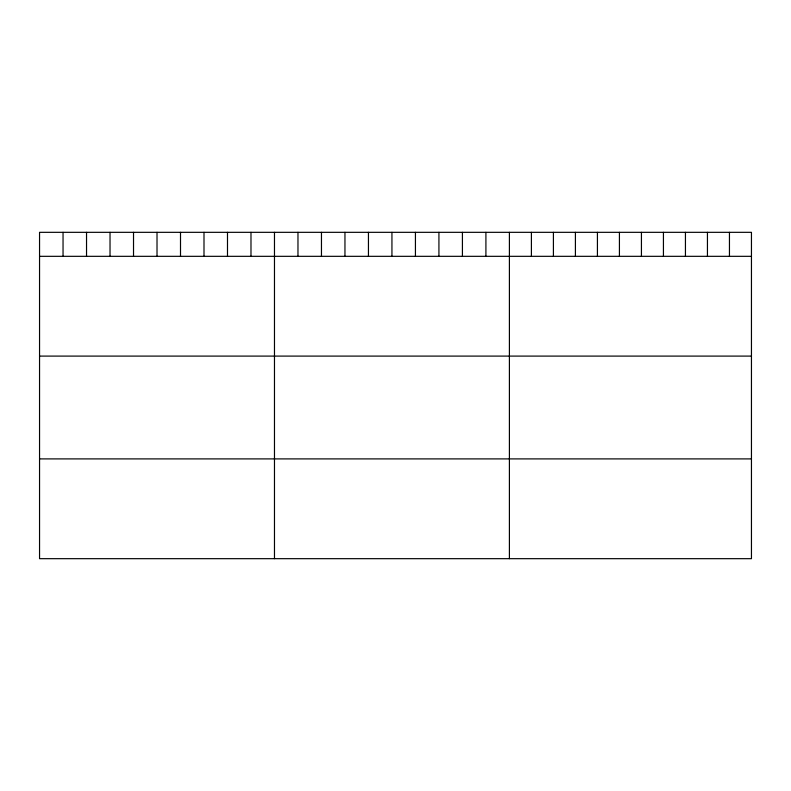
<?xml version="1.0" encoding="UTF-8"?>
<svg xmlns="http://www.w3.org/2000/svg" width="791" height="791" viewBox="0 0 791 791"><rect width="100%" height="100%" fill="white"/><g stroke="black" fill="none" stroke-linecap="round" stroke-linejoin="round"><path stroke-width="1.19" d="M751.45 256.324L751.45 558.673L39.55 558.673L39.55 232.327L751.45 232.327L751.45 256.324L39.55 256.324M39.55 356.098L751.45 356.098M39.55 458.899L751.45 458.899M729.45 232.327L729.45 256.324M707.441 232.327L707.441 256.324M685.441 232.327L685.441 256.324M663.431 232.327L663.431 256.324M641.432 232.327L641.432 256.324M619.422 232.327L619.422 256.324M597.423 232.327L597.423 256.324M575.413 232.327L575.413 256.324M553.413 232.327L553.413 256.324M531.404 232.327L531.404 256.324M509.404 232.327L509.404 558.673M485.911 232.327L485.911 256.324M462.419 232.327L462.419 256.324M438.926 232.327L438.926 256.324M415.433 232.327L415.433 256.324M391.94 232.327L391.94 256.324M368.448 232.327L368.448 256.324M344.955 232.327L344.955 256.324M321.462 232.327L321.462 256.324M297.97 232.327L297.97 256.324M274.477 232.327L274.477 558.673M250.984 232.327L250.984 256.324M227.492 232.327L227.492 256.324M203.999 232.327L203.999 256.324M180.506 232.327L180.506 256.324M157.014 232.327L157.014 256.324M133.521 232.327L133.521 256.324M110.028 232.327L110.028 256.324M86.535 232.327L86.535 256.324M63.043 232.327L63.043 256.324"/></g></svg>
